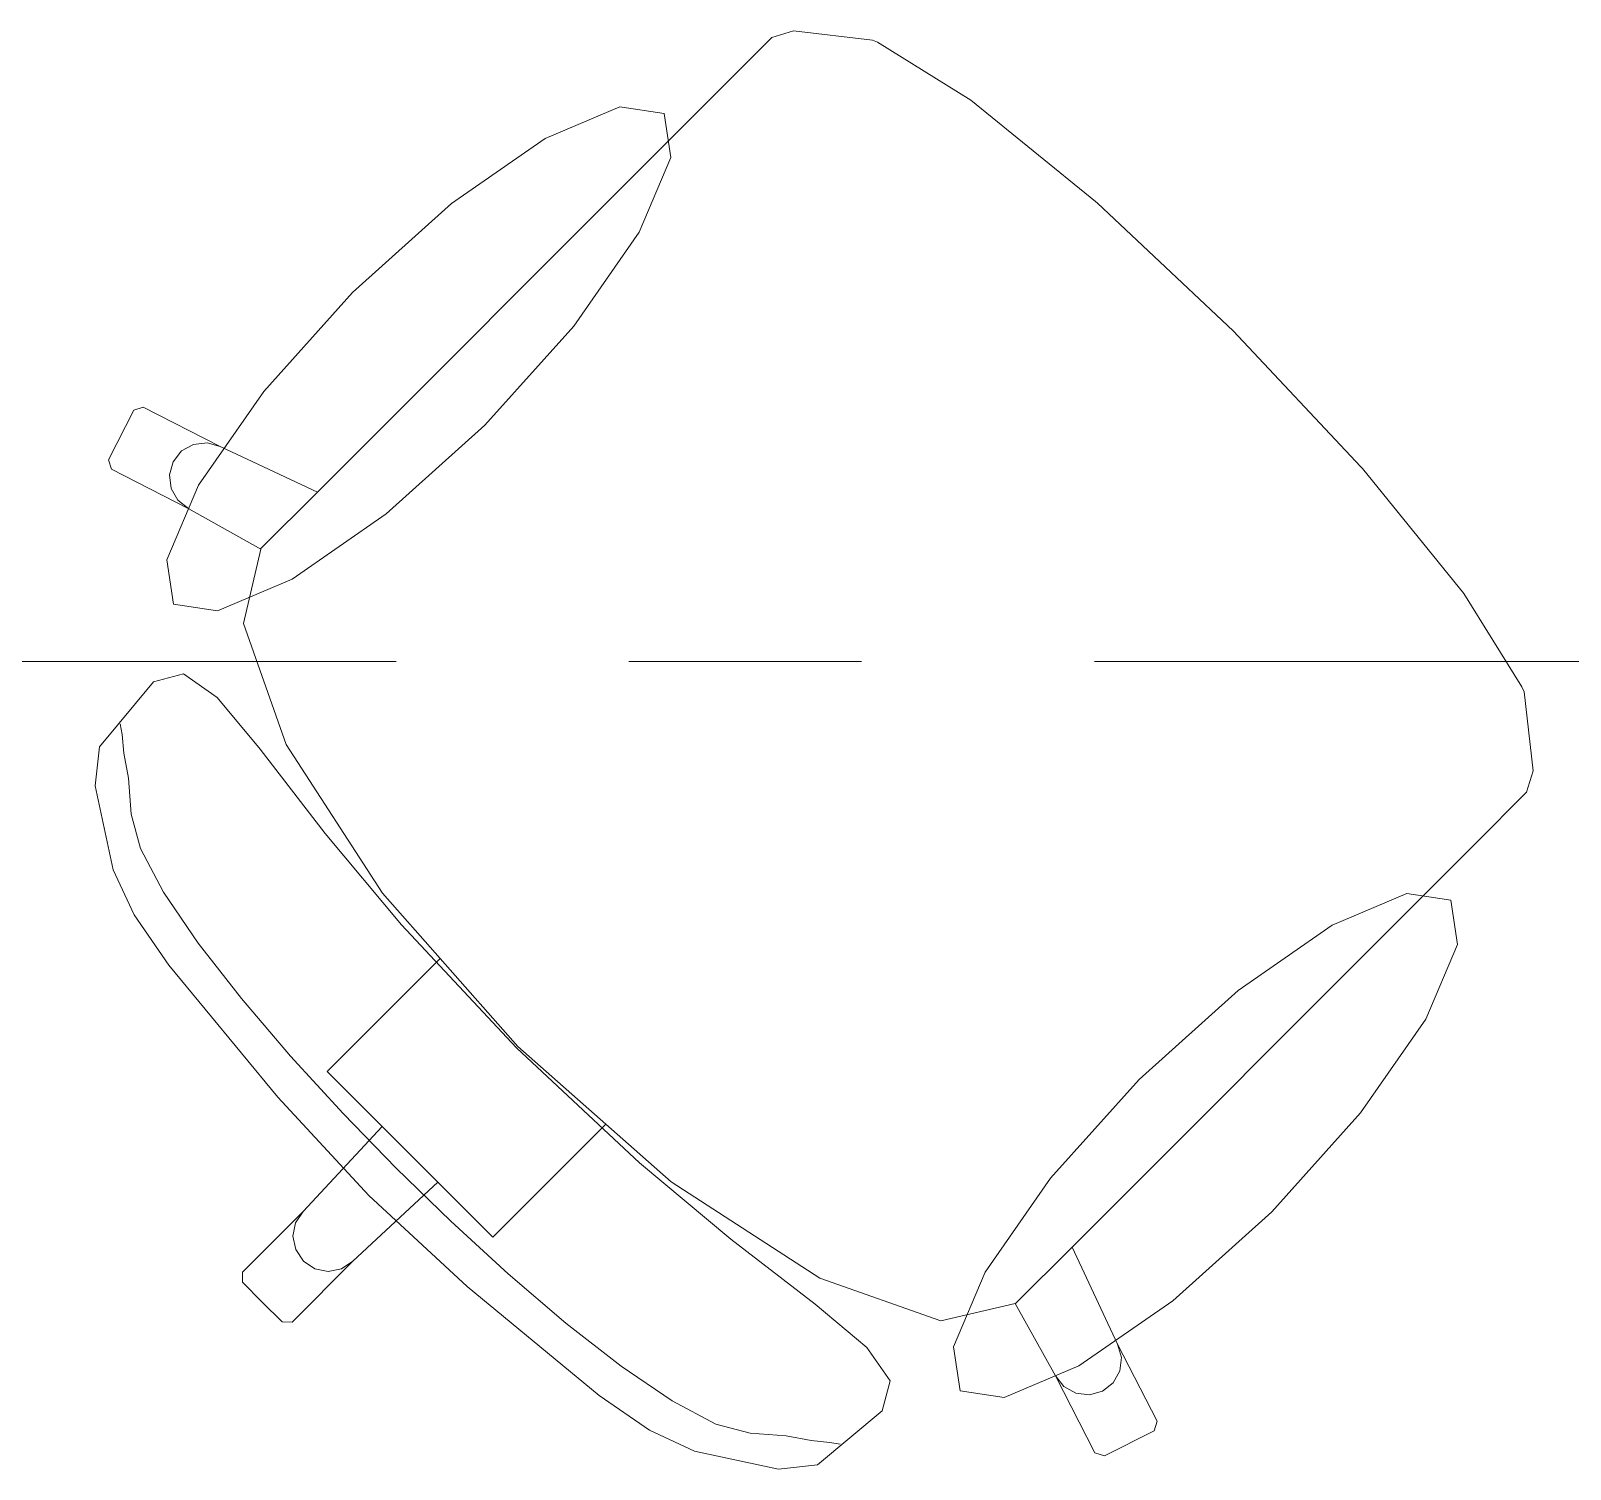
# Model space of a CAD drawing. Header units: inches. Extents: x -19 to 5698, y -728 to 92.
# Drawn here: x 219.881 to 220.543, y 9.655 to 10.273 of the extents above; entities that cross this region are included whole.
import ezdxf

# ---------------------------------------------------------------- set-up
doc = ezdxf.new("R2010")
doc.units = ezdxf.units.IN
doc.header["$MEASUREMENT"] = 0
doc.linetypes.add('Punto & Raya', pattern=[0.65, 0.5, -0.075, 0, -0.075])
doc.layers.add('Interior - Mobiliario', color=7, linetype='Continuous')
doc.layers.add('Marcador - Secciones', color=7, linetype='Continuous')

msp = doc.modelspace()

# ---------------------------------------------------------------- linework, layer by layer
at = {"layer": 'Interior - Mobiliario', "color": 175, "linetype": 'Continuous', "lineweight": 13}
for p, q in [((220.20918, 10.2728), (220.19988, 10.26993)), ((220.2431, 10.26881), (220.20918, 10.2728)), ((220.19988, 10.26993), (220.17794, 10.24799)), ((220.24522, 10.26792), (220.2431, 10.26881)), ((220.28527, 10.243), (220.24522, 10.26792)), ((220.17794, 10.24799), (220.15243, 10.22248)), ((220.33893, 10.19944), (220.28527, 10.243)), ((220.15243, 10.22248), (220.00457, 10.07462)), ((220.33976, 10.19875), (220.33893, 10.19944)), ((220.3981, 10.14391), (220.33976, 10.19875)), ((220.3981, 10.14391), (220.45294, 10.08557)), ((219.92566, 10.10988), (219.91485, 10.08851)), ((219.9297, 10.11118), (219.92566, 10.10988)), ((219.9628, 10.0942), (219.9297, 10.11118)), ((219.95133, 10.09515), (219.94623, 10.09231)), ((219.95715, 10.09582), (219.95133, 10.09515)), ((219.9628, 10.0942), (219.95715, 10.09582)), ((220.00457, 10.07462), (219.9628, 10.0942)), ((219.91485, 10.08851), (219.91618, 10.08446)), ((219.94262, 10.08772), (219.94106, 10.08209)), ((219.94623, 10.09231), (219.94262, 10.08772)), ((219.91618, 10.08446), (219.94928, 10.06748)), ((219.94106, 10.08209), (219.94177, 10.07626)), ((220.45294, 10.08557), (220.45362, 10.08474)), ((220.45362, 10.08474), (220.49719, 10.03108)), ((219.94177, 10.07626), (219.94466, 10.07113)), ((219.98034, 10.05039), (220.00457, 10.07462)), ((219.94466, 10.07113), (219.94928, 10.06748)), ((219.94928, 10.06748), (219.98029, 10.05017)), ((219.98029, 10.05017), (219.97285, 10.01822)), ((219.98034, 10.05039), (219.98029, 10.05017)), ((220.49719, 10.03108), (220.52211, 9.99104)), ((219.97285, 10.01822), (219.99117, 9.96626)), ((219.9471, 9.99652), (219.93419, 9.9931)), ((219.96144, 9.98649), (219.9471, 9.99652)), ((219.93419, 9.9931), (219.911, 9.96525)), ((220.52211, 9.99104), (220.523, 9.98891)), ((220.523, 9.98891), (220.52699, 9.95499)), ((219.98005, 9.96421), (219.96144, 9.98649)), ((219.92065, 9.97054), (219.91985, 9.97504)), ((219.92143, 9.96248), (219.92065, 9.97054)), ((219.911, 9.96525), (219.90913, 9.94847)), ((219.92346, 9.95173), (219.92143, 9.96248)), ((220.00797, 9.92805), (219.98005, 9.96421)), ((219.99117, 9.96626), (220.03254, 9.90243)), ((220.52699, 9.95499), (220.52412, 9.9457)), ((219.90913, 9.94847), (219.91688, 9.91235)), ((219.92462, 9.93633), (219.92346, 9.95173)), ((220.52412, 9.9457), (220.50218, 9.92375)), ((219.92852, 9.92157), (219.92462, 9.93633)), ((220.04068, 9.88874), (220.00797, 9.92805)), ((219.93848, 9.90275), (219.92852, 9.92157)), ((220.50218, 9.92375), (220.47666, 9.89824)), ((219.91688, 9.91235), (219.92586, 9.89311)), ((219.95333, 9.88091), (219.93848, 9.90275)), ((220.03254, 9.90243), (220.05731, 9.87428)), ((220.47666, 9.89824), (220.3288, 9.75038)), ((219.92586, 9.89311), (219.94076, 9.87142)), ((220.09016, 9.83597), (220.04068, 9.88874)), ((219.97192, 9.85709), (219.95333, 9.88091)), ((219.94076, 9.87142), (219.98759, 9.81472)), ((220.05731, 9.87428), (220.02994, 9.84691)), ((220.05731, 9.87428), (220.09063, 9.83644)), ((219.99307, 9.83235), (219.97192, 9.85709)), ((220.02994, 9.84691), (220.00879, 9.82576)), ((220.09016, 9.83597), (220.14293, 9.7865)), ((220.12847, 9.80312), (220.09063, 9.83644)), ((220.01564, 9.80772), (219.99307, 9.83235)), ((220.00879, 9.82576), (220.03242, 9.80213)), ((219.98759, 9.81472), (220.0267, 9.77251)), ((220.03242, 9.80213), (219.99844, 9.7656)), ((220.03844, 9.78425), (220.01564, 9.80772)), ((220.03242, 9.80213), (220.04437, 9.79018)), ((220.12847, 9.80312), (220.1011, 9.77575)), ((220.15662, 9.77835), (220.12847, 9.80312)), ((220.05631, 9.77824), (220.04437, 9.79018)), ((220.03844, 9.78425), (220.06191, 9.76145)), ((220.14293, 9.7865), (220.18224, 9.75378)), ((220.05631, 9.77824), (220.01979, 9.74425)), ((220.07995, 9.7546), (220.05631, 9.77824)), ((220.1011, 9.77575), (220.07995, 9.7546)), ((220.22045, 9.73699), (220.15662, 9.77835)), ((220.06891, 9.7334), (220.0267, 9.77251)), ((219.99844, 9.7656), (219.97235, 9.73951)), ((219.99844, 9.7656), (219.9952, 9.76074)), ((219.9952, 9.76074), (219.99409, 9.75499)), ((220.06191, 9.76145), (220.08654, 9.73888)), ((219.99409, 9.75499), (219.99526, 9.74924)), ((219.99526, 9.74924), (219.99854, 9.74435)), ((220.18224, 9.75378), (220.2184, 9.72586)), ((220.30458, 9.72615), (220.3288, 9.75038)), ((220.3288, 9.75038), (220.34839, 9.70861)), ((220.01979, 9.74425), (219.9937, 9.71816)), ((220.00343, 9.74107), (219.99854, 9.74435)), ((220.01979, 9.74425), (220.01493, 9.74102)), ((219.97235, 9.73951), (219.97237, 9.73526)), ((220.00918, 9.7399), (220.00343, 9.74107)), ((220.01493, 9.74102), (220.00918, 9.7399)), ((220.08654, 9.73888), (220.11128, 9.71773)), ((220.2724, 9.71866), (220.22045, 9.73699)), ((219.97237, 9.73526), (219.98091, 9.72672)), ((220.12561, 9.68657), (220.06891, 9.7334)), ((219.98945, 9.71818), (219.98091, 9.72672)), ((220.2184, 9.72586), (220.24068, 9.70725)), ((220.30436, 9.7261), (220.2724, 9.71866)), ((220.30458, 9.72615), (220.30436, 9.7261)), ((220.32167, 9.69509), (220.30436, 9.7261)), ((219.9937, 9.71816), (219.98945, 9.71818)), ((220.11128, 9.71773), (220.13509, 9.69915)), ((220.24068, 9.70725), (220.2507, 9.69291)), ((220.34839, 9.70861), (220.35001, 9.70296)), ((220.34839, 9.70861), (220.36537, 9.67551)), ((220.35001, 9.70296), (220.34934, 9.69715)), ((220.13509, 9.69915), (220.15693, 9.68429)), ((220.34934, 9.69715), (220.3465, 9.69204)), ((220.2507, 9.69291), (220.24729, 9.68)), ((220.32532, 9.69047), (220.32167, 9.69509)), ((220.33865, 9.66199), (220.32167, 9.69509)), ((220.33045, 9.68758), (220.32532, 9.69047)), ((220.3465, 9.69204), (220.34191, 9.68843)), ((220.1473, 9.67167), (220.12561, 9.68657)), ((220.15693, 9.68429), (220.17576, 9.67433)), ((220.33628, 9.68687), (220.33045, 9.68758)), ((220.34191, 9.68843), (220.33628, 9.68687)), ((220.24729, 9.68), (220.21944, 9.65681)), ((220.16653, 9.66269), (220.1473, 9.67167)), ((220.17576, 9.67433), (220.19052, 9.67043)), ((220.19052, 9.67043), (220.20592, 9.66927)), ((220.36407, 9.67148), (220.3427, 9.66066)), ((220.36537, 9.67551), (220.36407, 9.67148)), ((220.20592, 9.66927), (220.21666, 9.66724)), ((220.21666, 9.66724), (220.22472, 9.66646)), ((220.22472, 9.66646), (220.22923, 9.66566)), ((220.20266, 9.65494), (220.16653, 9.66269)), ((220.21944, 9.65681), (220.20266, 9.65494)), ((220.3427, 9.66066), (220.33865, 9.66199))]:
    msp.add_line(p, q, dxfattribs=at)
at = {"layer": 'Interior - Mobiliario', "color": 175, "linetype": 'Continuous', "lineweight": 13, "flags": 128}
for points in [[(220.01966, 10.1604), (219.9815, 10.11791), (219.95349, 10.07756), (219.93988, 10.04549), (219.94276, 10.02657), (219.96167, 10.0237), (219.99374, 10.03731), (220.0341, 10.06532), (220.07658, 10.10347), (220.11474, 10.14596), (220.14275, 10.18632), (220.15636, 10.21839), (220.15349, 10.2373), (220.13457, 10.24018), (220.1025, 10.22657), (220.06215, 10.19856)], [(220.41459, 9.76547), (220.3721, 9.72731), (220.33175, 9.6993), (220.29967, 9.68569), (220.28076, 9.68857), (220.27789, 9.70748), (220.2915, 9.73955), (220.31951, 9.77991), (220.35766, 9.8224), (220.40015, 9.86055), (220.4405, 9.88856), (220.47258, 9.90217), (220.49149, 9.8993), (220.49436, 9.88038), (220.48076, 9.84831), (220.45275, 9.80796)]]:
    msp.add_lwpolyline(points, close=True, dxfattribs=at)
at = {"layer": 'Marcador - Secciones', "color": 251, "linetype": 'Punto & Raya', "lineweight": 13, "true_color": 0x636466}
msp.add_line((189.9384, 10.00185), (231.35067, 10.00185), dxfattribs=at)

doc.saveas('drawing.dxf')
